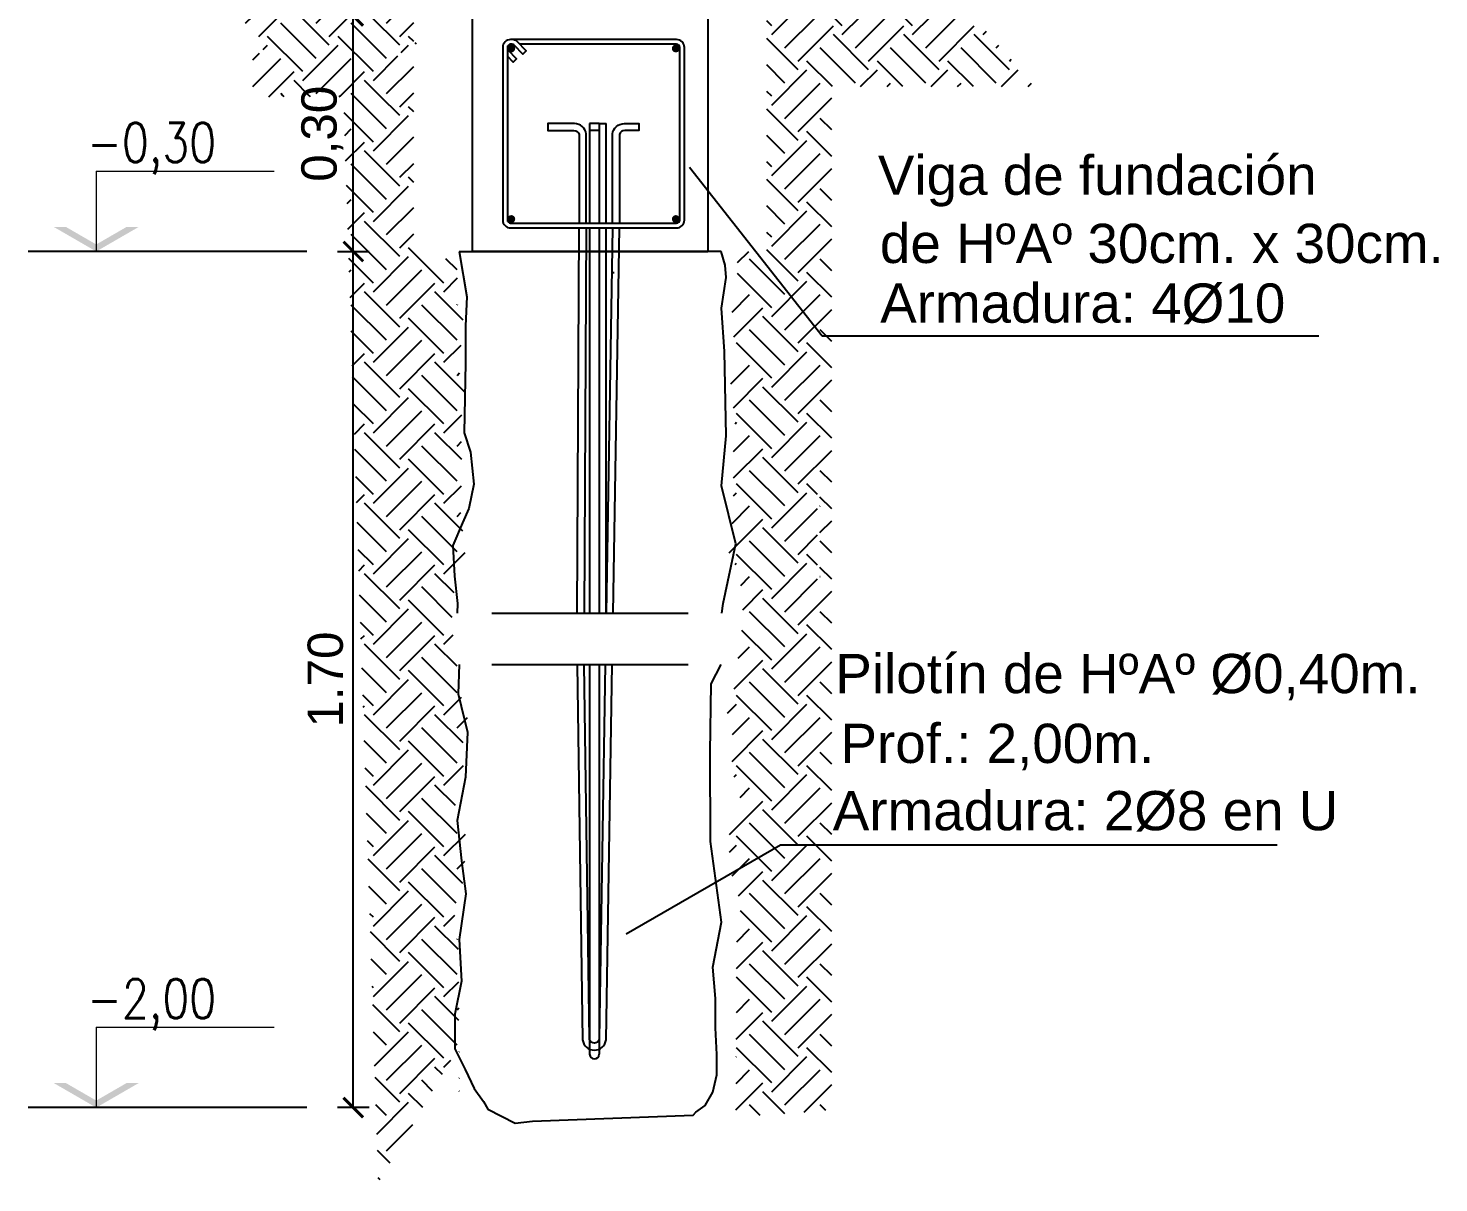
# Model space of a CAD drawing. Header units: millimetres. Extents: x 141 to 475, y -20 to 129.
# Drawn here: x 216.8 to 223.99, y 64.37 to 70.25 of the extents above; entities that cross this region are included whole.
import ezdxf
from ezdxf.enums import TextEntityAlignment as Align

# ---------------------------------------------------------------- set-up
doc = ezdxf.new("R2010")
doc.units = ezdxf.units.MM
doc.header["$LTSCALE"] = 0.1
doc.header["$MEASUREMENT"] = 0
doc.header["$PDMODE"] = 3
doc.header["$PDSIZE"] = 0.1
doc.linetypes.add('ACAD_ISO02W100', pattern=[15, 12, -3])
doc.layers.get('DEFPOINTS').update_dxf_attribs({"color": 1})
doc.layers.add('00-COTAS', color=1, linetype='Continuous', lineweight=9)
doc.layers.add('referencias', color=1, linetype='Continuous', lineweight=5)
for name, color, linetype in [('CORTE-3', 3, 'Continuous'), ('Cota', 1, 'Continuous'), ('Cotas', 1, 'Continuous'), ('FUNDACION', 4, 'Continuous'), ('LINEA-TIERRA', 6, 'Continuous'), ('LINEAS DE PROYECCIÓN', 60, 'Continuous'), ('Muros', 7, 'Continuous'), ('Sombras', 7, 'Continuous'), ('TRAMAS', 8, 'Continuous')]:
    doc.layers.add(name, color=color, linetype=linetype)
doc.layers.add('VP', color=11, linetype='Continuous', plot=False)
doc.styles.add('1 en 100', font='romans.shx', dxfattribs={"height": 0.17})
doc.styles.add('ARIAL', font='arial.ttf', dxfattribs={"height": 0.18})
doc.styles.add('COTAS', font='ROMANS.shx', dxfattribs={"width": 0.7})
doc.dimstyles.new('1 en 20', dxfattribs={"dimtxt": 0.018, "dimasz": 0.018, "dimexe": 0, "dimexo": 0, "dimgap": 0.01, "dimtad": 1, "dimzin": 0, "dimdsep": 46, "dimtxsty": '1 en 100', "dimblk1": 'C-1', "dimblk2": 'C-1', "dimsah": 1, "dimcen": 0.1, "dimse1": 1, "dimse2": 1, "dimclrd": 1, "dimclrt": 256, "dimadec": 0, "dimazin": 0, "dimtfac": 1, "dimtix": 1, "dimtofl": 0, "dimtmove": 2, "dimatfit": 3, "dimfxl": 1, "dimtolj": 1, "dimtzin": 0, "dimlwd": -1, "dimarcsym": 0})
doc.dimstyles.new('100', dxfattribs={"dimtxt": 0.2, "dimasz": 0.1, "dimexe": 0.08, "dimexo": 0, "dimgap": 0.05, "dimtad": 1, "dimzin": 1, "dimtxsty": 'ARIAL', "dimblk": 'ARCHTICK', "dimcen": 2.5, "dimadec": 0, "dimazin": 0, "dimtfac": 1, "dimtix": 1, "dimtmove": 0, "dimatfit": 3, "dimfxl": 0.08, "dimfxlon": 1, "dimarcsym": 0})
pattern_1 = [(50, (-227.3823, 169.6854), (4.372432, -0.382538), [0.4572, -5.0292]), (355, (-227.3823, 169.6854), (-0.84583, 4.58536), [0.36576, -4.02336]), (100.451, (-227.018, 169.6535), (3.52662, 4.2028), [0.38856, -4.27416]), (46.1842, (-227.382, 170.9046), (6.5059, -1.009016), [0.6858, -7.5438]), (96.6356, (-226.84, 170.8205), (5.6977, 5.93821), [0.58284, -6.41124]), (351.184, (-227.382, 170.9046), (5.69771, 5.9382), [0.54864, -6.03504]), (21, (-226.7727, 170.5998), (3.638757, -2.454372), [0.4572, -5.0292]), (326, (-226.7727, 170.5998), (1.48325, 4.42051), [0.36576, -4.02336]), (71.4514, (-226.4694, 170.3952), (5.121996, 1.96615), [0.38856, -4.27416]), (37.5, (-227.3823, 169.6854), (0.0741265, 2.029321), [0, -3.974592, 0, -4.08432, 0, -4.0386]), (7.5, (-227.3823, 169.6854), (1.603672, 2.404334), [0, -2.328672, 0, -3.883152, 0, -1.53924]), (327.5, (-228.7417, 169.6854), (3.254174, -0.13749), [0, -1.524, 0, -4.75488, 0, -6.30936]), (317.5, (-229.3513, 169.6854), (3.5551, 0.610236), [0, -1.9812, 0, -3.157728, 0, -4.48056])]

# ---------------------------------------------------------------- blocks, each defined once
blk = doc.blocks.new('_ARCHTICK')
at = {"color": 0, "linetype": 'ByBlock', "const_width": 0.15}
blk.add_lwpolyline([(-0.5, -0.5), (0.5, 0.5)], dxfattribs=at)
blk = doc.blocks.new('*D343')
at = {"layer": 'Cotas', "color": 0, "lineweight": -2, "transparency": 16777216}
for p, q in [((218.3748, 70.3147), (218.5348, 70.3147)), ((218.4548, 69.1147), (218.4548, 70.3147)), ((218.3748, 69.1147), (218.5348, 69.1147))]:
    blk.add_line(p, q, dxfattribs=at)
at = {"layer": 'DEFPOINTS', "color": 0, "transparency": 16777216}
for p in [(218.2552, 70.3147), (218.4548, 70.3147), (218.2552, 69.1147)]:
    blk.add_point(p, dxfattribs=at)
at = {"layer": 'Cotas', "color": 0, "lineweight": -2, "transparency": 16777216, "xscale": 0.1, "yscale": 0.1, "zscale": 0.1}
for p, rotation in [((218.4548, 70.3147), 90), ((218.4548, 69.1147), 270)]:
    blk.add_blockref('_ARCHTICK', p, dxfattribs=dict(at, rotation=rotation))
at = {"layer": 'Cotas', "color": 0, "transparency": 16777216, "insert": (218.2966, 69.7147), "char_height": 0.18, "attachment_point": 5, "rotation": 90, "style": 'ARIAL'}
blk.add_mtext('0,30', dxfattribs=at)
blk = doc.blocks.new('niv')
at = {"linetype": 'ByBlock'}
blk.add_line((0, 0.3254), (0, 0), dxfattribs=at)
blk.add_line((0, 0.3254), (0.7204, 0.3254))
for points in [[(-0.1724, 0.0996), (-0.1232, 0.0996), (0, 0), (0, 0.0284)], [(0.1724, 0.0996), (0.1232, 0.0996), (0, 0), (0, 0.0284)]]:
    blk.add_solid(points)
at = {"style": 'COTAS', "width": 0.8}
blk.add_attdef('NIVEL', text='', height=0.1478, dxfattribs=at).set_placement((0.7126, 0.3816), align=Align.RIGHT)
blk = doc.blocks.new('*D344')
at = {"layer": 'Cotas', "color": 0, "lineweight": -2, "transparency": 16777216}
for p, q in [((218.3748, 69.1147), (218.5348, 69.1147)), ((218.4548, 64.7511), (218.4548, 69.1147)), ((218.5348, 64.7511), (218.3748, 64.7511))]:
    blk.add_line(p, q, dxfattribs=at)
at = {"layer": 'DEFPOINTS', "color": 0, "transparency": 16777216}
for p in [(218.2552, 69.1147), (218.4548, 69.1147), (218.8562, 64.7511)]:
    blk.add_point(p, dxfattribs=at)
at = {"layer": 'Cotas', "color": 0, "lineweight": -2, "transparency": 16777216, "xscale": 0.1, "yscale": 0.1, "zscale": 0.1}
for p, rotation in [((218.4548, 69.1147), 90), ((218.4548, 64.7511), 270)]:
    blk.add_blockref('_ARCHTICK', p, dxfattribs=dict(at, rotation=rotation))
at = {"layer": 'Cotas', "color": 0, "transparency": 16777216, "insert": (218.3129, 66.9329), "char_height": 0.18, "width": 0.5, "attachment_point": 5, "rotation": 90, "style": 'ARIAL'}
blk.add_mtext('1.70', dxfattribs=at)
blk = doc.blocks.new('C-1')
for p, q in [((-1, 0), (0, 0)), ((0, -0.5), (0, 0.5))]:
    blk.add_line(p, q)
at = {"const_width": 0.05}
for points in [[(-0.5, 0), (0, 0)], [(-0.18, -0.18), (0.18, 0.18)]]:
    blk.add_lwpolyline(points, dxfattribs=at)

msp = doc.modelspace()

# ---------------------------------------------------------------- hatches: boundary and pattern name
at = {"layer": 'Sombras'}
h = msp.add_hatch(dxfattribs=at)
h.set_pattern_fill('AR-CONC', color=1, scale=0.024, style=0)
h.set_pattern_definition(pattern_1)
h.paths.add_polyline_path([(220.0006, 69.6577), (220.0006, 69.3577), (219.9526, 69.3577), (219.9526, 69.6539, 0.812929), (219.8886, 69.6539), (219.8886, 69.0587), (220.2026, 69.0587, 0.414214), (220.2186, 69.0747), (220.2186, 69.9547, 0.414214), (220.2026, 69.9707), (219.5702, 69.9707), (219.6025, 69.9374), (219.5852, 69.9207), (219.5426, 69.9646, 0.242714), (219.5253, 69.9704, 0.464742), (219.5066, 69.9547), (219.5066, 69.9374), (219.553, 69.8895), (219.5358, 69.8728), (219.5066, 69.9029), (219.5066, 69.0747, 0.414214), (219.5226, 69.0587), (219.8406, 69.0587), (219.8406, 69.6577, -0.877104)], flags=17)
h.paths.add_polyline_path([(219.4826, 69.9547, -0.414214), (219.5226, 69.9947), (219.5384, 69.9947), (220.2026, 69.9947, -0.414214), (220.2426, 69.9547), (220.2426, 69.0747, -0.414214), (220.2026, 69.0347), (219.8886, 69.0347), (219.8886, 68.9147), (220.4626, 68.9147), (220.4626, 70.1147), (219.2626, 70.1147), (219.2626, 68.9147), (219.8406, 68.9147), (219.8406, 69.0347), (219.5226, 69.0347, -0.414214), (219.4826, 69.0747)])
h = msp.add_hatch(dxfattribs=at)
h.set_pattern_fill('AR-CONC', color=1, scale=0.024, style=0)
h.set_pattern_definition(pattern_1)
h.paths.add_polyline_path([(220.2186, 69.9547, 0.414214), (220.2026, 69.9707), (219.5702, 69.9707), (219.6025, 69.9374), (219.5852, 69.9207), (219.5426, 69.9646, 0.202963), (219.5283, 69.9707), (219.5226, 69.9707, 0.414214), (219.5066, 69.9547), (219.5066, 69.9374), (219.553, 69.8895), (219.5358, 69.8728), (219.5066, 69.9029), (219.5066, 69.0747, 0.414214), (219.5226, 69.0587), (219.8406, 69.0587), (219.8406, 69.6577, -0.877104), (220.0006, 69.6577), (220.0006, 69.3577), (219.9526, 69.3577), (219.9526, 69.6539, 0.812929), (219.8886, 69.6539), (219.8886, 69.0587), (220.2026, 69.0587, 0.414214), (220.2186, 69.0747)], flags=17)
h.paths.add_polyline_path([(219.4826, 69.9547, -0.414214), (219.5226, 69.9947), (219.5384, 69.9947), (220.2026, 69.9947, -0.414214), (220.2426, 69.9547), (220.2426, 69.0747, -0.414214), (220.2026, 69.0347), (219.8886, 69.0347), (219.8886, 68.9147), (220.4626, 68.9147), (220.4626, 70.1147), (219.2626, 70.1147), (219.2626, 68.9147), (219.8406, 68.9147), (219.8406, 69.0347), (219.5226, 69.0347, -0.414214), (219.4826, 69.0747)])
at = {"layer": 'TRAMAS', "linetype": 'ACAD_ISO02W100'}
h = msp.add_hatch(dxfattribs=at)
h.set_pattern_fill('EARTH', color=256, scale=0.04, angle=45)
h.set_pattern_definition([(45, (-27.72686, 216.05023), (0, 0.35921024), [0.254, -0.254]), (45, (-27.79421, 216.11759), (0, 0.35921024), [0.254, -0.254]), (45, (-27.86157, 216.18494), (0, 0.35921024), [0.254, -0.254]), (135, (-27.86157, 216.22984), (-0.35921024, 0), [0.254, -0.254]), (135, (-27.79421, 216.2972), (-0.35921024, 0), [0.254, -0.254]), (135, (-27.72686, 216.36454), (-0.35921024, 0), [0.254, -0.254])])
h.paths.add_polyline_path([(218.611, 70.0674), (218.7814, 70.1738), (218.7813, 70.1858)], flags=16)
h.paths.add_polyline_path([(218.0158, 69.9082), (218.6053, 69.9082), (218.6053, 69.9088), (217.9815, 69.9088)], flags=16)
h.paths.add_polyline_path([(218.9418, 66.6154), (218.9418, 66.9729)], flags=16)
h.paths.add_polyline_path([(218.9985, 69.481), (218.998, 69.4798), (218.9987, 69.481)], flags=17)
h.paths.add_polyline_path([(218.8686, 69.0895), (218.7626, 69.1147), (218.7626, 70.3147), (217.833, 70.3147), (218.0201, 70.118), (217.9427, 70.1311), (217.9427, 69.9026), (218.4052, 69.9026), (218.5827, 64.3679), (218.9953, 65.0671), (218.9954, 64.7175), (218.9912, 65.557), (218.9912, 65.5756), (218.9726, 65.7173), (218.9703, 65.7824), (219.0168, 65.8428), (219.0121, 65.9241), (219.0121, 65.9822), (219.0331, 66.0309), (219.0284, 66.082), (219.0238, 66.2098), (219.0051, 66.2437), (218.9773, 66.2809), (218.9703, 66.3134), (219.0075, 66.4156), (219.0168, 66.5015), (219.0261, 66.548), (219.0261, 66.5782), (219.0168, 66.5968), (219.0098, 66.6363), (219.04, 66.7106), (219.0377, 66.7385), (219.0028, 66.8546), (218.9929, 66.8988), (219.0007, 66.9266), (218.9841, 66.9893), (218.9799, 67.0684), (218.964, 67.152), (218.9623, 67.1752), (218.9576, 67.2286), (218.9648, 67.3182), (218.963, 67.3527), (218.9757, 67.3954), (218.9866, 67.4371), (218.9929, 67.4734), (218.9984, 67.4825), (219.0283, 67.5378), (219.0302, 67.5569), (219.0274, 67.5732), (219.0184, 67.6005), (219.0184, 67.624), (219.0138, 67.6881), (219.0175, 67.7171), (218.9964, 67.7426), (219.0044, 67.792), (219.0131, 67.8189), (219.0102, 67.8305), (219.0059, 67.8392), (218.9971, 67.8799), (219.0022, 67.9068), (219.0051, 67.9185), (219.0095, 67.9439), (219.0153, 67.9715), (218.9964, 67.9887), (218.9993, 67.9953), (219.0095, 68.0214), (219.0071, 68.0625), (218.9964, 68.1123), (218.9993, 68.1268), (219.0117, 68.1617), (219.008, 68.1799), (218.9938, 68.2147), (219.0037, 68.2409), (219.0049, 68.2736), (219.0096, 68.29), (219.0167, 68.3159), (219.019, 68.3276), (219.0272, 68.3792), (219.0143, 68.4331), (219.0084, 68.4742), (218.9967, 68.4953), (218.992, 68.5035), (218.9885, 68.5082), (218.9885, 68.5293), (218.9791, 68.5669), (218.9885, 68.5856), (219.0084, 68.6525), (219.0032, 68.7081), (219.0167, 68.7416), (219.0155, 68.7674), (219.012, 68.785), (218.9979, 68.8085), (218.985, 68.8214), (218.9873, 68.8695), (218.9886, 68.9213), (218.9905, 68.9422), (218.9848, 68.999), (218.9867, 69.0292), (218.9961, 69.0785), (219.0151, 69.0993), (218.9904, 69.081), (218.9846, 69.081), (218.9547, 69.081), (218.8772, 69.0725)])
h = msp.add_hatch(dxfattribs=at)
h.set_pattern_fill('EARTH', color=256, scale=0.04, angle=45)
h.set_pattern_definition([(45, (-5988.94543, -6022.12084), (3e-17, 0.359210245), [0.254, -0.254]), (45, (-5989.01279, -6022.05348), (3e-17, 0.359210245), [0.254, -0.254]), (45, (-5989.08014, -6021.98613), (3e-17, 0.359210245), [0.254, -0.254]), (135, (-5989.08014, -6021.94123), (-0.359210245, 3e-17), [0.254, -0.254]), (135, (-5989.01279, -6021.87388), (-0.359210245, 3e-17), [0.254, -0.254]), (135, (-5988.94543, -6021.80653), (-0.359210245, 3e-17), [0.254, -0.254])])
h.paths.add_polyline_path([(220.8219, 67.4143), (220.8339, 67.4143), (220.8339, 67.921), (220.8219, 67.921)], flags=16)
h.paths.add_polyline_path([(220.5626, 70.3147), (220.5626, 69.1147), (220.4408, 69.1147), (220.4243, 69.1147), (220.4138, 69.1147), (220.4085, 69.1147), (220.4054, 69.1147), (220.3949, 69.1147), (220.4041, 69.1121), (220.4136, 69.0629), (220.4155, 69.0326), (220.4098, 68.9758), (220.4117, 68.955), (220.4129, 68.9031), (220.4153, 68.855), (220.3977, 68.8374), (220.3953, 68.8304), (220.3883, 68.8187), (220.3848, 68.8011), (220.3836, 68.7753), (220.3953, 68.7459), (220.3953, 68.7237), (220.3918, 68.6861), (220.4118, 68.6193), (220.4212, 68.6005), (220.4118, 68.563), (220.4118, 68.5419), (220.4083, 68.5372), (220.4036, 68.529), (220.3918, 68.5078), (220.386, 68.4668), (220.373, 68.4128), (220.3813, 68.3612), (220.3836, 68.3495), (220.3907, 68.3237), (220.3953, 68.3073), (220.3966, 68.2746), (220.4031, 68.2571), (220.4002, 68.2331), (220.3922, 68.2135), (220.3886, 68.1953), (220.4047, 68.1499), (220.393, 68.095), (220.3922, 68.0798), (220.3908, 68.0551), (220.401, 68.0289), (220.4039, 68.0224), (220.385, 68.0052), (220.3908, 67.9775), (220.3951, 67.9521), (220.3981, 67.9405), (220.4031, 67.9136), (220.3944, 67.8729), (220.3901, 67.8642), (220.3871, 67.8525), (220.4015, 67.8082), (220.3984, 67.8102), (220.4039, 67.7762), (220.3828, 67.7508), (220.3864, 67.7217), (220.3819, 67.6577), (220.3819, 67.6368), (220.3721, 67.6025), (220.3701, 67.5905), (220.3719, 67.5715), (220.4019, 67.5161), (220.4073, 67.5071), (220.4137, 67.4708), (220.4246, 67.429), (220.4373, 67.3864), (220.4355, 67.3519), (220.4427, 67.2623), (220.438, 67.2089), (220.4363, 67.1856), (220.4204, 67.102), (220.4162, 67.023), (220.3996, 66.9603), (220.4074, 66.9324), (220.3975, 66.8883), (220.3626, 66.7721), (220.3603, 66.7443), (220.3905, 66.6699), (220.3835, 66.6304), (220.3742, 66.6118), (220.3742, 66.5816), (220.3835, 66.5352), (220.3928, 66.4492), (220.43, 66.347), (220.423, 66.3145), (220.3951, 66.2773), (220.3765, 66.2435), (220.3719, 66.1157), (220.3672, 66.0646), (220.3881, 66.0158), (220.3881, 65.9577), (220.3835, 65.8764), (220.43, 65.816), (220.4277, 65.751), (220.4091, 65.6093), (220.4091, 65.5907), (220.4049, 64.7007), (220.405, 64.7007), (220.8935, 64.7378), (220.8935, 69.955), (221.9337, 69.955), (221.6128, 70.3147)])

# ---------------------------------------------------------------- linework, layer by layer
at = {"layer": 'CORTE-3'}
msp.add_lwpolyline([(219.0626, 70.3147), (220.2626, 70.3147), (220.2626, 69.1147), (219.0626, 69.1147)], close=True, dxfattribs=at)
at = {"layer": 'Cota', "ltscale": 0.2}
for p, q in [((219.1613, 67.2714), (220.1613, 67.2714)), ((219.1613, 67.0089), (220.1613, 67.0089))]:
    msp.add_line(p, q, dxfattribs=at)
at = {"layer": 'FUNDACION', "color": 1}
for p, q in [((218.2173, 69.1147), (216.7975, 69.1147)), ((218.2173, 64.7511), (216.7975, 64.7511))]:
    msp.add_line(p, q, dxfattribs=at)
at = {"layer": 'LINEA-TIERRA'}
for p, q in [((218.9949, 69.1147), (219.0626, 69.1147)), ((220.3303, 69.1147), (220.2626, 69.1147))]:
    msp.add_line(p, q, dxfattribs=at)
for points in [[(218.9949, 69.1147), (219.0329, 68.8831), (219.0273, 68.7354), (219.0273, 68.5467), (219.0191, 68.1908), (219.0519, 68.0924), (219.0684, 67.9283), (219.0437, 67.8052), (219.0109, 67.7314), (218.9617, 67.6165), (218.9699, 67.4606), (218.9863, 67.3212), (218.9834, 67.2714)], [(220.3339, 67.2714), (220.3397, 67.3212), (220.4053, 67.6247), (220.3315, 67.9201), (220.3561, 68.1744), (220.3479, 68.6042), (220.3315, 68.8257), (220.3561, 68.9816), (220.3503, 69.0451), (220.3303, 69.1147)], [(218.9949, 67.0089), (218.9896, 66.8593), (219.0375, 66.6648), (219.0268, 66.4351), (218.9842, 66.2136), (219.0055, 66.0085), (219.0285, 65.8403), (218.9949, 65.6086), (219.0055, 65.3962), (218.9729, 65.2281), (218.9729, 65.0512), (219.0248, 64.9458), (219.0715, 64.8477), (219.1182, 64.7825), (219.1407, 64.7436), (219.2802, 64.6711), (219.3675, 64.6814)], [(219.3675, 64.6814), (220.1875, 64.7122), (220.2013, 64.7286), (220.2483, 64.7625), (220.2868, 64.8305), (220.3084, 64.9189), (220.3079, 65.0209), (220.3011, 65.1569), (220.3011, 65.3065), (220.2872, 65.467), (220.3322, 65.6967), (220.275, 66.1069), (220.2747, 66.5609), (220.2798, 66.911), (220.3303, 67.0089)]]:
    msp.add_lwpolyline(points, dxfattribs=at)
at = {"layer": 'Muros', "color": 2}
msp.add_lwpolyline([(219.2723, 70.1947), (219.2564, 70.1947, 0.414214), (219.2164, 70.1547), (219.2164, 69.2747, 0.414214), (219.2564, 69.2347), (220.1026, 69.2347, 0.414214), (220.1426, 69.2747), (220.1426, 70.1547, 0.414214), (220.1026, 70.1947), (219.2723, 70.1947, -0.202963), (219.2867, 70.1886), (219.3363, 70.1374), (219.3191, 70.1207), (219.2765, 70.1646, 0.202963), (219.2621, 70.1707), (219.2564, 70.1707, 0.414214), (219.2404, 70.1547), (219.2404, 69.2747, 0.414214), (219.2564, 69.2587), (220.1026, 69.2587, 0.414214), (220.1186, 69.2747), (220.1186, 70.1547, 0.414214), (220.1026, 70.1707), (219.304, 70.1707)], format="xyb", dxfattribs=at)
at = {"layer": 'Muros', "color": 2, "const_width": 0.02}
for points in [[(219.25, 70.1494, 1), (219.27, 70.1494, 1)], [(220.109, 70.1494, -1), (220.089, 70.1494, -1)], [(219.25, 69.2799, -1), (219.27, 69.2799, -1)], [(220.109, 69.2799, 1), (220.089, 69.2799, 1)]]:
    msp.add_lwpolyline(points, format="xyb", close=True, dxfattribs=at)
at = {"layer": 'Muros', "color": 2}
msp.add_lwpolyline([(219.2404, 70.1442), (219.2869, 70.0962), (219.2697, 70.0795), (219.2404, 70.1097)], dxfattribs=at)
at = {"layer": 'Sombras'}
for p, q in [((219.6596, 69.7666), (219.6596, 69.2587)), ((219.7076, 69.7666), (219.6596, 69.7666)), ((219.7076, 69.7666), (219.7076, 69.2587)), ((219.7076, 69.7666), (219.7432, 69.7666)), ((219.7432, 69.2587), (219.7432, 69.7666)), ((219.7076, 69.7306), (219.6596, 69.7306)), ((219.6596, 69.2347), (219.6596, 67.2714)), ((219.7076, 69.2347), (219.7076, 67.2714)), ((219.7432, 67.2714), (219.7432, 69.2347)), ((219.6596, 67.0089), (219.6596, 65.0231)), ((219.7076, 67.0089), (219.7076, 65.0231))]:
    msp.add_line(p, q, dxfattribs=at)
for points in [[(219.5821, 69.7666), (219.4463, 69.7666), (219.4463, 69.7306), (219.5792, 69.7306)], [(219.8357, 69.7666), (219.9107, 69.7666), (219.9107, 69.7306), (219.8386, 69.7306)], [(219.5965, 67.2714), (219.6065, 69.2337)], [(219.6425, 69.2337), (219.6325, 67.2716)], [(219.7754, 69.2347), (219.7432, 67.2714)], [(219.7792, 67.2714), (219.8114, 69.2347)]]:
    msp.add_lwpolyline(points, dxfattribs=at)
for points in [[(219.6421, 69.2587), (219.6421, 69.7139, 0.376415), (219.5821, 69.7666, 0.376415)], [(219.7757, 69.2587), (219.7757, 69.7139, -0.376415), (219.8357, 69.7666, -0.376415)], [(219.5792, 69.7306, -0.383838), (219.6061, 69.7111), (219.6061, 69.2587)], [(219.8386, 69.7306, 0.383838), (219.8117, 69.7111), (219.8117, 69.2587)], [(219.5952, 67.0084), (219.6236, 65.0965, 0.877104), (219.7436, 65.0965), (219.7749, 67.0089)], [(219.7389, 67.0089), (219.7076, 65.0994, -0.812929), (219.6596, 65.0994), (219.6312, 67.0089)]]:
    msp.add_lwpolyline(points, format="xyb", dxfattribs=at)
msp.add_arc((219.6836, 65.0231), 0.024, 180, 0, dxfattribs=at)
at = {"layer": 'VP'}
for p, q in [((219.0626, 69.1147), (220.2626, 69.1147)), ((219.2834, 67.2714), (220.0339, 67.2714)), ((219.311, 67.0089), (220.089, 67.0089))]:
    msp.add_line(p, q, dxfattribs=at)

# ---------------------------------------------------------------- block references
at = {"layer": '00-COTAS'}
ref = msp.add_blockref('niv', (217.1443, 69.1147), dxfattribs=dict(at, xscale=1.260000000000218, yscale=1.260000000000218, zscale=1.260000000000218))
ref.add_attrib('NIVEL', '-0,30', dxfattribs={"color": 2, "height": 0.2, "style": 'COTAS', "width": 0.8}).set_placement((217.7554, 69.5698), align=Align.RIGHT)
ref = msp.add_blockref('niv', (217.1443, 64.7511), dxfattribs=dict(at, xscale=1.260000000000218, yscale=1.260000000000218, zscale=1.260000000000218))
ref.add_attrib('NIVEL', '-2,00', dxfattribs={"color": 2, "height": 0.2, "style": 'COTAS', "width": 0.8}).set_placement((217.7554, 65.2063), align=Align.RIGHT)

# ---------------------------------------------------------------- texts
at = {"layer": 'referencias', "style": 'ARIAL'}
for s, p in [('Viga de fundación', (221.1289, 69.4035)), ('de HºAº 30cm. x 30cm.', (221.1393, 69.056)), ('Armadura: 4%%C10', (221.1408, 68.7516)), ('Pilotín de HºAº %%C0,40m.', (220.912, 66.8634)), ('Prof.: 2,00m.', (220.9382, 66.5076)), ('Armadura: 2%%C8 en U', (220.8989, 66.1646))]:
    msp.add_text(s, height=0.2, dxfattribs=at).set_placement(p)

# ---------------------------------------------------------------- dimensions: what is measured, and where the dimension line sits
at = {"layer": 'Cotas'}
for base, p1, p2, text, picture, middle in [((218.4548, 70.3147), (218.2552, 69.1147), (218.2552, 70.3147), '0,30', '*D343', (218.2966, 69.7147)), ((218.4548, 69.1147), (218.8562, 64.7511), (218.2552, 69.1147), '1.70', '*D344', (218.3129, 66.9329))]:
    dim = msp.add_linear_dim(base=base, p1=p1, p2=p2, angle=90, text=text, dimstyle='100', dxfattribs=at)
    dim.commit()
    dim.dimension.update_dxf_attribs({"geometry": picture, "text_midpoint": middle})

# ---------------------------------------------------------------- leaders
at = {"layer": 'LINEAS DE PROYECCIÓN'}
for points in [[(220.1683, 69.5439), (220.8444, 68.6846), (223.3763, 68.6846)], [(219.8457, 65.6371), (220.6319, 66.091), (223.1638, 66.091)]]:
    msp.add_leader(points, dimstyle='1 en 20', override={"dimgap": 0.01, "dimtad": 0, "dimclrd": 2}, dxfattribs=at)

doc.saveas('drawing.dxf')
